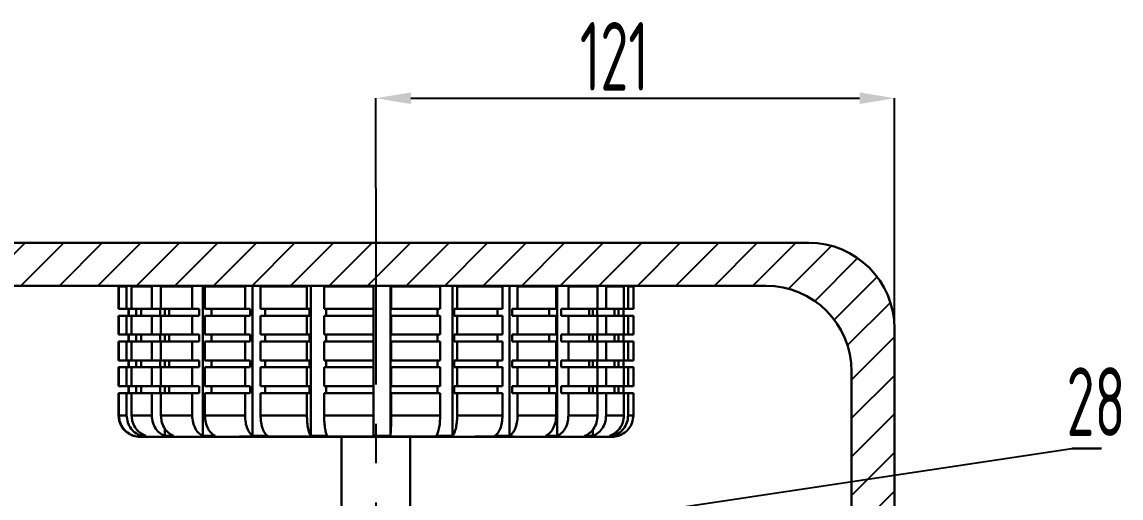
# Model space of a CAD drawing. Header units: millimetres. Extents: x 0 to 4412, y -498 to 1086.
# Drawn here: x 3940.2 to 4068.3, y 500 to 555.4 of the extents above; entities that cross this region are included whole.
import ezdxf

# ---------------------------------------------------------------- set-up
doc = ezdxf.new("R2010")
doc.units = ezdxf.units.MM
doc.header["$LTSCALE"] = 1.8
doc.header["$PDSIZE"] = -1
doc.linetypes.add('CENTERX2', pattern=[20.32, 12.7, -2.54, 2.54, -2.54])
doc.layers.add('10', color=7, linetype='Continuous')
doc.styles.add('SLDTEXTSTYLE3', font='TXT', dxfattribs={"width": 0.7})
doc.dimstyles.new('SLDDIMSTYLE0', dxfattribs={"dimtxt": 3.5, "dimasz": 4.08, "dimexe": 0, "dimexo": 0.0625, "dimgap": 0.875, "dimtad": 2, "dimlfac": 2, "dimrnd": 1e-09, "dimzin": 12, "dimdsep": 46, "dimtxsty": 'SLDTEXTSTYLE3', "dimsah": 1, "dimcen": 0.09, "dimadec": 0, "dimazin": 3, "dimtfac": 1, "dimtofl": 0, "dimtmove": 0, "dimatfit": 3, "dimfxl": 1, "dimfrac": 2, "dimtolj": 1, "dimtzin": 12, "dimarcsym": 0})
doc.dimstyles.new('SLDDIMSTYLE2', dxfattribs={"dimtxt": 0.18, "dimasz": 4.08, "dimexe": 0, "dimexo": 0.0625, "dimgap": 0, "dimtad": 0, "dimtih": 1, "dimtoh": 1, "dimdec": 0, "dimrnd": 1e-09, "dimzin": 0, "dimdsep": 46, "dimtxsty": 'Standard', "dimsah": 1, "dimcen": 0.09, "dimadec": 0, "dimazin": 0, "dimtfac": 4.08, "dimtdec": 0, "dimtofl": 0, "dimtmove": 0, "dimatfit": 3, "dimfxl": 1, "dimfrac": 2, "dimtolj": 1, "dimtzin": 0, "dimarcsym": 0})

# ---------------------------------------------------------------- blocks, each defined once
blk = doc.blocks.new('*D61')
at = {"layer": '10', "color": 0, "lineweight": -2, "transparency": 16777216}
for p, q in [((3981.46, 536.13), (3981.46, 546.56)), ((3985.54, 546.56), (4037.81, 546.56)), ((4041.89, 519.79), (4041.89, 546.56))]:
    blk.add_line(p, q, dxfattribs=at)
at = {"layer": '10', "color": 0, "transparency": 16777216}
for points in [[(3985.54, 547.24), (3985.54, 545.88), (3981.46, 546.56)], [(4037.81, 547.24), (4037.81, 545.88), (4041.89, 546.56)]]:
    blk.add_solid(points, dxfattribs=at)
at = {"layer": 'Defpoints', "color": 0, "transparency": 16777216}
for p in [(4041.89, 546.56), (3981.46, 536.07), (4041.89, 519.72)]:
    blk.add_point(p, dxfattribs=at)
at = {"layer": '10', "color": 0, "lineweight": 25, "transparency": 16777216, "insert": (4009.24, 555.43), "char_height": 3.5, "attachment_point": 2, "style": 'SLDTEXTSTYLE3'}
blk.add_mtext('\\A1;{\\Fgbenor|c134;\\H2.28571x;121}', dxfattribs=at)
blk = doc.blocks.new('SW_NOTE_0_26')
at = {"layer": '10', "color": 0}
for p, q in [((0, 0), (3.46, 0)), ((3.46, 0), (0, 0)), ((0, 0), (3.46, 0)), ((3.46, 0), (0, 0)), ((0, 0), (3.46, 0)), ((3.46, 0), (0, 0))]:
    blk.add_line(p, q, dxfattribs=at)
at = {"layer": '10', "color": 0, "insert": (2.82, 9.45), "char_height": 8, "attachment_point": 2, "style": 'SLDTEXTSTYLE3'}
blk.add_mtext('{\\Fgbenor|c134;28}', dxfattribs=at)

msp = doc.modelspace()

# ---------------------------------------------------------------- hatches: boundary and pattern name
at = {"layer": '10', "linetype": 'Continuous', "lineweight": 25}
h = msp.add_hatch(dxfattribs=at)
h.set_pattern_fill('ANSI31', color=256, style=0)
h.set_pattern_definition([(45, (3469.7558, 278.91), (-2.245064, 2.245064), [])])
edge = h.paths.add_edge_path(flags=0)
edge.add_line((3601.8856, 309.524), (4031.8856, 309.524))
edge.add_arc((4031.8856, 319.524), 10, 270, 360)
edge.add_line((4041.8856, 319.524), (4041.8856, 519.724))
edge.add_arc((4031.8856, 519.724), 10, 0, 90)
edge.add_line((4031.8856, 529.724), (3601.8856, 529.724))
edge.add_arc((3601.8856, 519.724), 10, 90, 180)
edge.add_line((3591.8856, 519.724), (3591.8856, 319.524))
edge.add_arc((3601.8856, 319.524), 10, 180, 270)
edge = h.paths.add_edge_path(flags=0)
edge.add_arc((3606.8856, 324.524), 10, 180, 270, ccw=False)
edge.add_line((3596.8856, 324.524), (3596.8856, 514.724))
edge.add_arc((3606.8856, 514.724), 10, 90, 180, ccw=False)
edge.add_line((3606.8856, 524.724), (4026.8856, 524.724))
edge.add_arc((4026.8856, 514.724), 10, 0, 90, ccw=False)
edge.add_line((4036.8856, 514.724), (4036.8856, 324.524))
edge.add_arc((4026.8856, 324.524), 10, -90, 0, ccw=False)
edge.add_line((4026.8856, 314.524), (3606.8856, 314.524))

# ---------------------------------------------------------------- linework, layer by layer
at = {"color": 7, "linetype": 'Continuous', "lineweight": 30}
for p, q in [((3601.8856, 529.724), (4031.8856, 529.724)), ((3606.8856, 524.724), (4026.8856, 524.724)), ((3951.457, 522.024), (3951.457, 524.624)), ((3951.508, 524.624), (3951.525, 524.724)), ((3952.4038, 524.624), (3951.508, 524.624)), ((3951.508, 522.024), (3951.508, 524.624)), ((3952.4161, 524.724), (3952.4038, 524.624)), ((3952.4038, 522.024), (3952.4038, 524.624)), ((3952.9868, 524.624), (3953.003, 524.724)), ((3955.3303, 524.624), (3952.9868, 524.624)), ((3952.9868, 522.024), (3952.9868, 524.624)), ((3955.3414, 524.724), (3955.3303, 524.624)), ((3955.3303, 522.024), (3955.3303, 524.624)), ((3956.4058, 524.624), (3956.4201, 524.724)), ((3960.0373, 524.624), (3956.4058, 524.624)), ((3956.4058, 522.024), (3956.4058, 524.624)), ((3960.0463, 524.724), (3960.0373, 524.624)), ((3960.0373, 522.024), (3960.0373, 524.624)), ((3961.2766, 507.2391), (3961.2766, 524.724)), ((3961.5319, 524.624), (3961.5433, 524.724)), ((3966.2039, 524.624), (3961.5319, 524.624)), ((3961.5319, 522.024), (3961.5319, 524.624)), ((3966.2103, 524.724), (3966.2039, 524.624)), ((3966.2039, 522.024), (3966.2039, 524.624)), ((3967.0812, 507.2391), (3967.0812, 524.724)), ((3968.0158, 524.624), (3968.0235, 524.724)), ((3973.4098, 524.624), (3968.0158, 524.624)), ((3968.0158, 522.024), (3968.0158, 524.624)), ((3973.4132, 524.724), (3973.4098, 524.624)), ((3973.4098, 522.024), (3973.4098, 524.624)), ((3973.8653, 507.2391), (3973.8653, 524.724)), ((3975.4155, 524.624), (3975.4191, 524.724)), ((3981.1641, 524.624), (3975.4155, 524.624)), ((3975.4155, 522.024), (3975.4155, 524.624)), ((3981.1641, 524.724), (3981.1641, 524.624)), ((3981.1641, 522.024), (3981.1641, 524.624)), ((3981.1667, 507.2391), (3981.1667, 524.724)), ((3983.138, 507.2391), (3983.138, 524.724)), ((3983.2269, 524.624), (3983.2261, 524.724)), ((3988.9382, 524.624), (3983.2269, 524.624)), ((3983.2269, 522.024), (3983.2269, 524.624)), ((3988.935, 524.724), (3988.9382, 524.624)), ((3988.9382, 522.024), (3988.9382, 524.624)), ((3990.3793, 507.2391), (3990.3793, 524.724)), ((3990.9176, 524.624), (3990.9124, 524.724)), ((3996.2025, 524.624), (3990.9176, 524.624)), ((3990.9176, 522.024), (3990.9176, 524.624)), ((3996.1961, 524.724), (3996.2025, 524.624)), ((3996.2025, 522.024), (3996.2025, 524.624)), ((3997.0125, 507.2391), (3997.0125, 524.724)), ((3997.9634, 524.624), (3997.9542, 524.724)), ((4002.4617, 524.624), (3997.9634, 524.624)), ((3997.9634, 522.024), (3997.9634, 524.624)), ((4002.4527, 524.724), (4002.4617, 524.624)), ((4002.4617, 522.024), (4002.4617, 524.624)), ((4002.5855, 507.2391), (4002.5855, 524.724)), ((4003.8843, 524.624), (4003.8717, 524.724)), ((4007.2894, 524.624), (4003.8843, 524.624)), ((4003.8843, 522.024), (4003.8843, 524.624)), ((4007.2783, 524.724), (4007.2894, 524.624)), ((4007.2894, 522.024), (4007.2894, 524.624)), ((4008.2767, 524.624), (4008.2615, 524.724)), ((4010.3566, 524.624), (4008.2767, 524.624)), ((4008.2767, 522.024), (4008.2767, 524.624)), ((4010.3442, 524.724), (4010.3566, 524.624)), ((4010.3566, 522.024), (4010.3566, 524.624)), ((4010.8413, 524.624), (4010.8246, 524.724)), ((4011.4542, 524.624), (4010.8413, 524.624)), ((4010.8413, 522.024), (4010.8413, 524.624)), ((4011.4414, 524.724), (4011.4542, 524.624)), ((4011.4542, 522.024), (4011.4542, 524.624)), ((3951.457, 522.024), (3951.508, 522.024)), ((3951.508, 522.024), (3952.4038, 522.024)), ((3952.4038, 522.024), (3952.9868, 522.024)), ((3952.6071, 522.024), (3952.6071, 521.224)), ((3952.6565, 521.224), (3952.6565, 522.024)), ((3952.9868, 522.024), (3955.3303, 522.024)), ((3953.5151, 522.024), (3953.5151, 521.224)), ((3954.0811, 521.224), (3954.0811, 522.024)), ((3955.3303, 522.024), (3956.3272, 522.024)), ((3956.3272, 522.024), (3956.3272, 521.224)), ((3956.4058, 522.024), (3960.0373, 522.024)), ((3956.8472, 521.224), (3956.8472, 522.024)), ((3957.3713, 521.224), (3957.3713, 522.024)), ((3960.0373, 522.024), (3960.8517, 522.024)), ((3960.8517, 522.024), (3960.8517, 521.224)), ((3961.5319, 522.024), (3966.2039, 522.024)), ((3962.3027, 521.224), (3962.3027, 522.024)), ((3966.2039, 522.024), (3966.7804, 522.024)), ((3966.7804, 522.024), (3966.7804, 521.224)), ((3968.0158, 522.024), (3973.4098, 522.024)), ((3968.5394, 521.224), (3968.5394, 522.024)), ((3973.4098, 522.024), (3973.7092, 522.024)), ((3973.7092, 522.024), (3973.7092, 521.224)), ((3975.4155, 522.024), (3981.1641, 522.024)), ((3975.6563, 521.224), (3975.6563, 522.024)), ((3981.1641, 522.024), (3981.1658, 522.024)), ((3981.1658, 522.024), (3981.1658, 521.224)), ((3983.1685, 521.224), (3983.1685, 522.024)), ((3983.1685, 522.024), (3983.2269, 522.024)), ((3983.2269, 522.024), (3988.9382, 522.024)), ((3988.6423, 522.024), (3988.6423, 521.224)), ((3990.5639, 521.224), (3990.5639, 522.024)), ((3990.5639, 522.024), (3990.9176, 522.024)), ((3990.9176, 522.024), (3996.2025, 522.024)), ((3995.6289, 522.024), (3995.6289, 521.224)), ((3997.3385, 521.224), (3997.3385, 522.024)), ((3997.3385, 522.024), (3997.9634, 522.024)), ((3997.9634, 522.024), (4002.4617, 522.024)), ((4001.6497, 522.024), (4001.6497, 521.224)), ((4003.0308, 521.224), (4003.0308, 522.024)), ((4003.0308, 522.024), (4003.8843, 522.024)), ((4003.8843, 522.024), (4007.2894, 522.024)), ((4006.2943, 522.024), (4006.2943, 521.224)), ((4006.7186, 521.224), (4006.7186, 522.024)), ((4007.2528, 521.224), (4007.2528, 522.024)), ((4007.2894, 522.024), (4008.2767, 522.024)), ((4008.2767, 522.024), (4010.3566, 522.024)), ((4009.2462, 522.024), (4009.2462, 521.224)), ((4009.7167, 521.224), (4009.7167, 522.024)), ((4010.3042, 522.024), (4010.3042, 521.224)), ((4010.3566, 522.024), (4010.8413, 522.024)), ((4010.8413, 522.024), (4011.4542, 522.024)), ((3951.457, 519.024), (3951.457, 521.224)), ((3951.508, 521.224), (3951.457, 521.224)), ((3951.508, 519.024), (3951.508, 521.224)), ((3951.508, 521.224), (3952.4038, 521.224)), ((3952.4038, 519.024), (3952.4038, 521.224)), ((3952.9868, 521.224), (3952.4038, 521.224)), ((3952.9868, 519.024), (3952.9868, 521.224)), ((3952.9868, 521.224), (3955.3303, 521.224)), ((3955.3303, 519.024), (3955.3303, 521.224)), ((3956.3272, 521.224), (3955.3303, 521.224)), ((3956.4058, 519.024), (3956.4058, 521.224)), ((3956.4058, 521.224), (3960.0373, 521.224)), ((3960.0373, 519.024), (3960.0373, 521.224)), ((3960.8517, 521.224), (3960.0373, 521.224)), ((3961.5319, 519.024), (3961.5319, 521.224)), ((3961.5319, 521.224), (3966.2039, 521.224)), ((3966.2039, 519.024), (3966.2039, 521.224)), ((3966.7804, 521.224), (3966.2039, 521.224)), ((3968.0158, 519.024), (3968.0158, 521.224)), ((3968.0158, 521.224), (3973.4098, 521.224)), ((3973.4098, 519.024), (3973.4098, 521.224)), ((3973.7092, 521.224), (3973.4098, 521.224)), ((3975.4155, 519.024), (3975.4155, 521.224)), ((3975.4155, 521.224), (3981.1641, 521.224)), ((3981.1641, 519.024), (3981.1641, 521.224)), ((3981.1658, 521.224), (3981.1641, 521.224)), ((3983.2269, 521.224), (3983.1685, 521.224)), ((3983.2269, 519.024), (3983.2269, 521.224)), ((3983.2269, 521.224), (3988.9382, 521.224)), ((3988.9382, 519.024), (3988.9382, 521.224)), ((3990.9176, 521.224), (3990.5639, 521.224)), ((3990.9176, 519.024), (3990.9176, 521.224)), ((3990.9176, 521.224), (3996.2025, 521.224)), ((3996.2025, 519.024), (3996.2025, 521.224)), ((3997.9634, 521.224), (3997.3385, 521.224)), ((3997.9634, 519.024), (3997.9634, 521.224)), ((3997.9634, 521.224), (4002.4617, 521.224)), ((4002.4617, 519.024), (4002.4617, 521.224)), ((4003.8843, 521.224), (4003.0308, 521.224)), ((4003.8843, 519.024), (4003.8843, 521.224)), ((4003.8843, 521.224), (4007.2894, 521.224)), ((4007.2894, 519.024), (4007.2894, 521.224)), ((4008.2767, 521.224), (4007.2894, 521.224)), ((4008.2767, 519.024), (4008.2767, 521.224)), ((4008.2767, 521.224), (4010.3566, 521.224)), ((4010.3566, 519.024), (4010.3566, 521.224)), ((4010.8413, 521.224), (4010.3566, 521.224)), ((4010.8413, 519.024), (4010.8413, 521.224)), ((4010.8413, 521.224), (4011.4542, 521.224)), ((4011.4542, 519.024), (4011.4542, 521.224)), ((3951.457, 519.024), (3951.508, 519.024)), ((3951.508, 519.024), (3952.4038, 519.024)), ((3952.4038, 519.024), (3952.9868, 519.024)), ((3952.6071, 519.024), (3952.6071, 518.224)), ((3952.6565, 518.224), (3952.6565, 519.024)), ((3952.9868, 519.024), (3955.3303, 519.024)), ((3953.5151, 519.024), (3953.5151, 518.224)), ((3954.0811, 518.224), (3954.0811, 519.024)), ((3955.3303, 519.024), (3956.3272, 519.024)), ((3956.3272, 519.024), (3956.3272, 518.224)), ((3956.4058, 519.024), (3960.0373, 519.024)), ((3956.8472, 518.224), (3956.8472, 519.024)), ((3957.3713, 518.224), (3957.3713, 519.024)), ((3960.0373, 519.024), (3960.8517, 519.024)), ((3960.8517, 519.024), (3960.8517, 518.224)), ((3961.5319, 519.024), (3966.2039, 519.024)), ((3962.3027, 518.224), (3962.3027, 519.024)), ((3966.2039, 519.024), (3966.7804, 519.024)), ((3966.7804, 519.024), (3966.7804, 518.224)), ((3968.0158, 519.024), (3973.4098, 519.024)), ((3968.5394, 518.224), (3968.5394, 519.024)), ((3973.4098, 519.024), (3973.7092, 519.024)), ((3973.7092, 519.024), (3973.7092, 518.224)), ((3975.4155, 519.024), (3981.1641, 519.024)), ((3975.6563, 518.224), (3975.6563, 519.024)), ((3981.1641, 519.024), (3981.1658, 519.024)), ((3981.1658, 519.024), (3981.1658, 518.224)), ((3983.1685, 518.224), (3983.1685, 519.024)), ((3983.1685, 519.024), (3983.2269, 519.024)), ((3983.2269, 519.024), (3988.9382, 519.024)), ((3988.6423, 519.024), (3988.6423, 518.224)), ((3990.5639, 518.224), (3990.5639, 519.024)), ((3990.5639, 519.024), (3990.9176, 519.024)), ((3990.9176, 519.024), (3996.2025, 519.024)), ((3995.6289, 519.024), (3995.6289, 518.224)), ((3997.3385, 518.224), (3997.3385, 519.024)), ((3997.3385, 519.024), (3997.9634, 519.024)), ((3997.9634, 519.024), (4002.4617, 519.024)), ((4001.6497, 519.024), (4001.6497, 518.224)), ((4003.0308, 518.224), (4003.0308, 519.024)), ((4003.0308, 519.024), (4003.8843, 519.024)), ((4003.8843, 519.024), (4007.2894, 519.024)), ((4006.2943, 519.024), (4006.2943, 518.224)), ((4006.7186, 518.224), (4006.7186, 519.024)), ((4007.2528, 518.224), (4007.2528, 519.024)), ((4007.2894, 519.024), (4008.2767, 519.024)), ((4008.2767, 519.024), (4010.3566, 519.024)), ((4009.2462, 519.024), (4009.2462, 518.224)), ((4009.7167, 518.224), (4009.7167, 519.024)), ((4010.3042, 519.024), (4010.3042, 518.224)), ((4010.3566, 519.024), (4010.8413, 519.024)), ((4010.8413, 519.024), (4011.4542, 519.024)), ((4041.8856, 519.724), (4041.8856, 319.524)), ((3951.457, 516.024), (3951.457, 518.224)), ((3951.508, 518.224), (3951.457, 518.224)), ((3951.508, 516.024), (3951.508, 518.224)), ((3951.508, 518.224), (3952.4038, 518.224)), ((3952.4038, 516.024), (3952.4038, 518.224)), ((3952.9868, 518.224), (3952.4038, 518.224)), ((3952.9868, 516.024), (3952.9868, 518.224)), ((3952.9868, 518.224), (3955.3303, 518.224)), ((3955.3303, 516.024), (3955.3303, 518.224)), ((3956.3272, 518.224), (3955.3303, 518.224)), ((3956.4058, 516.024), (3956.4058, 518.224)), ((3956.4058, 518.224), (3960.0373, 518.224)), ((3960.0373, 516.024), (3960.0373, 518.224)), ((3960.8517, 518.224), (3960.0373, 518.224)), ((3961.5319, 516.024), (3961.5319, 518.224)), ((3961.5319, 518.224), (3966.2039, 518.224)), ((3966.2039, 516.024), (3966.2039, 518.224)), ((3966.7804, 518.224), (3966.2039, 518.224)), ((3968.0158, 516.024), (3968.0158, 518.224)), ((3968.0158, 518.224), (3973.4098, 518.224)), ((3973.4098, 516.024), (3973.4098, 518.224)), ((3973.7092, 518.224), (3973.4098, 518.224)), ((3975.4155, 516.024), (3975.4155, 518.224)), ((3975.4155, 518.224), (3981.1641, 518.224)), ((3981.1641, 516.024), (3981.1641, 518.224)), ((3981.1658, 518.224), (3981.1641, 518.224)), ((3983.2269, 518.224), (3983.1685, 518.224)), ((3983.2269, 516.024), (3983.2269, 518.224)), ((3983.2269, 518.224), (3988.9382, 518.224)), ((3988.9382, 516.024), (3988.9382, 518.224)), ((3990.9176, 518.224), (3990.5639, 518.224)), ((3990.9176, 516.024), (3990.9176, 518.224)), ((3990.9176, 518.224), (3996.2025, 518.224)), ((3996.2025, 516.024), (3996.2025, 518.224)), ((3997.9634, 518.224), (3997.3385, 518.224)), ((3997.9634, 516.024), (3997.9634, 518.224)), ((3997.9634, 518.224), (4002.4617, 518.224)), ((4002.4617, 516.024), (4002.4617, 518.224)), ((4003.8843, 518.224), (4003.0308, 518.224)), ((4003.8843, 516.024), (4003.8843, 518.224)), ((4003.8843, 518.224), (4007.2894, 518.224)), ((4007.2894, 516.024), (4007.2894, 518.224)), ((4008.2767, 518.224), (4007.2894, 518.224)), ((4008.2767, 516.024), (4008.2767, 518.224)), ((4008.2767, 518.224), (4010.3566, 518.224)), ((4010.3566, 516.024), (4010.3566, 518.224)), ((4010.8413, 518.224), (4010.3566, 518.224)), ((4010.8413, 516.024), (4010.8413, 518.224)), ((4010.8413, 518.224), (4011.4542, 518.224)), ((4011.4542, 516.024), (4011.4542, 518.224)), ((3951.457, 516.024), (3951.508, 516.024)), ((3951.457, 513.024), (3951.457, 515.224)), ((3951.508, 515.224), (3951.457, 515.224)), ((3951.508, 516.024), (3952.4038, 516.024)), ((3951.508, 513.024), (3951.508, 515.224)), ((3951.508, 515.224), (3952.4038, 515.224)), ((3952.4038, 516.024), (3952.9868, 516.024)), ((3952.4038, 513.024), (3952.4038, 515.224)), ((3952.9868, 515.224), (3952.4038, 515.224)), ((3952.6071, 516.024), (3952.6071, 515.224)), ((3952.6565, 515.224), (3952.6565, 516.024)), ((3952.9868, 516.024), (3955.3303, 516.024)), ((3952.9868, 513.024), (3952.9868, 515.224)), ((3952.9868, 515.224), (3955.3303, 515.224)), ((3953.5151, 516.024), (3953.5151, 515.224)), ((3954.0811, 515.224), (3954.0811, 516.024)), ((3955.3303, 516.024), (3956.3272, 516.024)), ((3955.3303, 513.024), (3955.3303, 515.224)), ((3956.3272, 515.224), (3955.3303, 515.224)), ((3956.3272, 516.024), (3956.3272, 515.224)), ((3956.4058, 516.024), (3960.0373, 516.024)), ((3956.4058, 513.024), (3956.4058, 515.224)), ((3956.4058, 515.224), (3960.0373, 515.224)), ((3956.8472, 515.224), (3956.8472, 516.024)), ((3957.3713, 515.224), (3957.3713, 516.024)), ((3960.0373, 516.024), (3960.8517, 516.024)), ((3960.0373, 513.024), (3960.0373, 515.224)), ((3960.8517, 515.224), (3960.0373, 515.224)), ((3960.8517, 516.024), (3960.8517, 515.224)), ((3961.5319, 516.024), (3966.2039, 516.024)), ((3961.5319, 513.024), (3961.5319, 515.224)), ((3961.5319, 515.224), (3966.2039, 515.224)), ((3962.3027, 515.224), (3962.3027, 516.024)), ((3966.2039, 516.024), (3966.7804, 516.024)), ((3966.2039, 513.024), (3966.2039, 515.224)), ((3966.7804, 515.224), (3966.2039, 515.224)), ((3966.7804, 516.024), (3966.7804, 515.224)), ((3968.0158, 516.024), (3973.4098, 516.024)), ((3968.0158, 513.024), (3968.0158, 515.224)), ((3968.0158, 515.224), (3973.4098, 515.224)), ((3968.5394, 515.224), (3968.5394, 516.024)), ((3973.4098, 516.024), (3973.7092, 516.024)), ((3973.4098, 513.024), (3973.4098, 515.224)), ((3973.7092, 515.224), (3973.4098, 515.224)), ((3973.7092, 516.024), (3973.7092, 515.224)), ((3975.4155, 516.024), (3981.1641, 516.024)), ((3975.4155, 513.024), (3975.4155, 515.224)), ((3975.4155, 515.224), (3981.1641, 515.224)), ((3975.6563, 515.224), (3975.6563, 516.024)), ((3981.1641, 516.024), (3981.1658, 516.024)), ((3981.1641, 513.024), (3981.1641, 515.224)), ((3981.1658, 515.224), (3981.1641, 515.224)), ((3981.1658, 516.024), (3981.1658, 515.224)), ((3983.1685, 515.224), (3983.1685, 516.024)), ((3983.1685, 516.024), (3983.2269, 516.024)), ((3983.2269, 515.224), (3983.1685, 515.224)), ((3983.2269, 516.024), (3988.9382, 516.024)), ((3983.2269, 513.024), (3983.2269, 515.224)), ((3983.2269, 515.224), (3988.9382, 515.224)), ((3988.6423, 516.024), (3988.6423, 515.224)), ((3988.9382, 513.024), (3988.9382, 515.224)), ((3990.5639, 515.224), (3990.5639, 516.024)), ((3990.5639, 516.024), (3990.9176, 516.024)), ((3990.9176, 515.224), (3990.5639, 515.224)), ((3990.9176, 516.024), (3996.2025, 516.024)), ((3990.9176, 513.024), (3990.9176, 515.224)), ((3990.9176, 515.224), (3996.2025, 515.224)), ((3995.6289, 516.024), (3995.6289, 515.224)), ((3996.2025, 513.024), (3996.2025, 515.224)), ((3997.3385, 515.224), (3997.3385, 516.024)), ((3997.3385, 516.024), (3997.9634, 516.024)), ((3997.9634, 515.224), (3997.3385, 515.224)), ((3997.9634, 516.024), (4002.4617, 516.024)), ((3997.9634, 513.024), (3997.9634, 515.224)), ((3997.9634, 515.224), (4002.4617, 515.224)), ((4001.6497, 516.024), (4001.6497, 515.224)), ((4002.4617, 513.024), (4002.4617, 515.224)), ((4003.0308, 515.224), (4003.0308, 516.024)), ((4003.0308, 516.024), (4003.8843, 516.024)), ((4003.8843, 515.224), (4003.0308, 515.224)), ((4003.8843, 516.024), (4007.2894, 516.024)), ((4003.8843, 513.024), (4003.8843, 515.224)), ((4003.8843, 515.224), (4007.2894, 515.224)), ((4006.2943, 516.024), (4006.2943, 515.224)), ((4006.7186, 515.224), (4006.7186, 516.024)), ((4007.2528, 515.224), (4007.2528, 516.024)), ((4007.2894, 516.024), (4008.2767, 516.024)), ((4007.2894, 513.024), (4007.2894, 515.224)), ((4008.2767, 515.224), (4007.2894, 515.224)), ((4008.2767, 516.024), (4010.3566, 516.024)), ((4008.2767, 513.024), (4008.2767, 515.224)), ((4008.2767, 515.224), (4010.3566, 515.224)), ((4009.2462, 516.024), (4009.2462, 515.224)), ((4009.7167, 515.224), (4009.7167, 516.024)), ((4010.3042, 516.024), (4010.3042, 515.224)), ((4010.3566, 516.024), (4010.8413, 516.024)), ((4010.3566, 513.024), (4010.3566, 515.224)), ((4010.8413, 515.224), (4010.3566, 515.224)), ((4010.8413, 516.024), (4011.4542, 516.024)), ((4010.8413, 513.024), (4010.8413, 515.224)), ((4010.8413, 515.224), (4011.4542, 515.224)), ((4011.4542, 513.024), (4011.4542, 515.224)), ((4036.8856, 514.724), (4036.8856, 324.524)), ((3951.457, 513.024), (3951.508, 513.024)), ((3951.508, 513.024), (3952.4038, 513.024)), ((3952.4038, 513.024), (3952.9868, 513.024)), ((3952.6071, 513.024), (3952.6071, 512.224)), ((3952.6565, 512.224), (3952.6565, 513.024)), ((3952.9868, 513.024), (3955.3303, 513.024)), ((3953.5151, 513.024), (3953.5151, 512.224)), ((3954.0811, 512.224), (3954.0811, 513.024)), ((3955.3303, 513.024), (3956.3272, 513.024)), ((3956.3272, 513.024), (3956.3272, 512.224)), ((3956.4058, 513.024), (3960.0373, 513.024)), ((3956.8472, 512.224), (3956.8472, 513.024)), ((3957.3713, 512.224), (3957.3713, 513.024)), ((3960.0373, 513.024), (3960.8517, 513.024)), ((3960.8517, 513.024), (3960.8517, 512.224)), ((3961.5319, 513.024), (3966.2039, 513.024)), ((3962.3027, 512.224), (3962.3027, 513.024)), ((3966.2039, 513.024), (3966.7804, 513.024)), ((3966.7804, 513.024), (3966.7804, 512.224)), ((3968.0158, 513.024), (3973.4098, 513.024)), ((3968.5394, 512.224), (3968.5394, 513.024)), ((3973.4098, 513.024), (3973.7092, 513.024)), ((3973.7092, 513.024), (3973.7092, 512.224)), ((3975.4155, 513.024), (3981.1641, 513.024)), ((3975.6563, 512.224), (3975.6563, 513.024)), ((3981.1641, 513.024), (3981.1658, 513.024)), ((3981.1658, 513.024), (3981.1658, 512.224)), ((3983.1685, 512.224), (3983.1685, 513.024)), ((3983.1685, 513.024), (3983.2269, 513.024)), ((3983.2269, 513.024), (3988.9382, 513.024)), ((3988.6423, 513.024), (3988.6423, 512.224)), ((3990.5639, 512.224), (3990.5639, 513.024)), ((3990.5639, 513.024), (3990.9176, 513.024)), ((3990.9176, 513.024), (3996.2025, 513.024)), ((3995.6289, 513.024), (3995.6289, 512.224)), ((3997.3385, 512.224), (3997.3385, 513.024)), ((3997.3385, 513.024), (3997.9634, 513.024)), ((3997.9634, 513.024), (4002.4617, 513.024)), ((4001.6497, 513.024), (4001.6497, 512.224)), ((4003.0308, 512.224), (4003.0308, 513.024)), ((4003.0308, 513.024), (4003.8843, 513.024)), ((4003.8843, 513.024), (4007.2894, 513.024)), ((4006.2943, 513.024), (4006.2943, 512.224)), ((4006.7186, 512.224), (4006.7186, 513.024)), ((4007.2528, 512.224), (4007.2528, 513.024)), ((4007.2894, 513.024), (4008.2767, 513.024)), ((4008.2767, 513.024), (4010.3566, 513.024)), ((4009.2462, 513.024), (4009.2462, 512.224)), ((4009.7167, 512.224), (4009.7167, 513.024)), ((4010.3042, 513.024), (4010.3042, 512.224)), ((4010.3566, 513.024), (4010.8413, 513.024)), ((4010.8413, 513.024), (4011.4542, 513.024)), ((3951.457, 509.624), (3951.457, 512.224)), ((3951.508, 512.224), (3951.457, 512.224)), ((3951.508, 509.624), (3951.508, 512.224)), ((3951.508, 512.224), (3952.4038, 512.224)), ((3952.4038, 509.624), (3952.4038, 512.224)), ((3952.9868, 512.224), (3952.4038, 512.224)), ((3952.9868, 509.624), (3952.9868, 512.224)), ((3952.9868, 512.224), (3955.3303, 512.224)), ((3955.3303, 509.624), (3955.3303, 512.224)), ((3956.3272, 512.224), (3955.3303, 512.224)), ((3956.4058, 509.624), (3956.4058, 512.224)), ((3956.4058, 512.224), (3960.0373, 512.224)), ((3960.0373, 509.624), (3960.0373, 512.224)), ((3960.8517, 512.224), (3960.0373, 512.224)), ((3961.5319, 509.624), (3961.5319, 512.224)), ((3961.5319, 512.224), (3966.2039, 512.224)), ((3966.2039, 509.624), (3966.2039, 512.224)), ((3966.7804, 512.224), (3966.2039, 512.224)), ((3968.0158, 509.624), (3968.0158, 512.224)), ((3968.0158, 512.224), (3973.4098, 512.224)), ((3973.4098, 509.624), (3973.4098, 512.224)), ((3973.7092, 512.224), (3973.4098, 512.224)), ((3975.4155, 509.624), (3975.4155, 512.224)), ((3975.4155, 512.224), (3981.1641, 512.224)), ((3981.1641, 509.624), (3981.1641, 512.224)), ((3981.1658, 512.224), (3981.1641, 512.224)), ((3983.2269, 512.224), (3983.1685, 512.224)), ((3983.2269, 509.624), (3983.2269, 512.224)), ((3983.2269, 512.224), (3988.9382, 512.224)), ((3988.9382, 509.624), (3988.9382, 512.224)), ((3990.9176, 512.224), (3990.5639, 512.224)), ((3990.9176, 509.624), (3990.9176, 512.224)), ((3990.9176, 512.224), (3996.2025, 512.224)), ((3996.2025, 509.624), (3996.2025, 512.224)), ((3997.9634, 512.224), (3997.3385, 512.224)), ((3997.9634, 509.624), (3997.9634, 512.224)), ((3997.9634, 512.224), (4002.4617, 512.224)), ((4002.4617, 509.624), (4002.4617, 512.224)), ((4003.8843, 512.224), (4003.0308, 512.224)), ((4003.8843, 509.624), (4003.8843, 512.224)), ((4003.8843, 512.224), (4007.2894, 512.224)), ((4007.2894, 509.624), (4007.2894, 512.224)), ((4008.2767, 512.224), (4007.2894, 512.224)), ((4008.2767, 509.624), (4008.2767, 512.224)), ((4008.2767, 512.224), (4010.3566, 512.224)), ((4010.3566, 509.624), (4010.3566, 512.224)), ((4010.8413, 512.224), (4010.3566, 512.224)), ((4010.8413, 509.624), (4010.8413, 512.224)), ((4010.8413, 512.224), (4011.4542, 512.224)), ((4011.4542, 509.624), (4011.4542, 512.224)), ((3951.508, 509.624), (3952.4038, 509.624)), ((3952.9868, 509.624), (3955.3303, 509.624)), ((3956.4058, 509.624), (3960.0373, 509.624)), ((3961.5319, 509.624), (3966.2039, 509.624)), ((3968.0158, 509.624), (3973.4098, 509.624)), ((3975.4155, 509.624), (3981.1641, 509.624)), ((3983.2269, 509.624), (3988.9382, 509.624)), ((3990.9176, 509.624), (3996.2025, 509.624)), ((3997.9634, 509.624), (4002.4617, 509.624)), ((4003.8843, 509.624), (4007.2894, 509.624)), ((4008.2767, 509.624), (4010.3566, 509.624)), ((4010.8413, 509.624), (4011.4542, 509.624)), ((3953.2056, 507.2391), (3953.2558, 507.2391)), ((3954.0949, 507.2391), (3954.0949, 507.539)), ((3954.0949, 507.2391), (3954.6521, 507.2391)), ((3956.8472, 507.2391), (3956.8472, 508.1237)), ((3956.8472, 507.2391), (3957.875, 507.2391)), ((3961.2766, 507.2391), (3962.7049, 507.2391)), ((3967.0812, 507.2391), (3968.8126, 507.2391)), ((3973.8653, 507.2391), (3975.782, 507.2391)), ((3981.1667, 507.2391), (3983.138, 507.2391)), ((3988.4878, 507.2391), (3990.3793, 507.2391)), ((3995.3297, 507.2391), (3997.0125, 507.2391)), ((4001.2261, 507.2391), (4002.5855, 507.2391)), ((4005.7751, 507.2391), (4006.7186, 507.2391)), ((4006.7186, 507.2391), (4006.7186, 507.9627)), ((4008.6668, 507.2391), (4009.13, 507.2391)), ((4009.13, 507.2391), (4009.13, 507.4601)), ((4009.7041, 507.2391), (4009.7056, 507.2391)), ((4008.1861, 507.124), (3953.9556, 507.124)), ((3977.4556, 507.124), (3977.4556, 495.1458)), ((3985.4556, 495.1563), (3985.4556, 507.124)), ((4008.9556, 507.124), (4008.1861, 507.124))]:
    msp.add_line(p, q, dxfattribs=at)
for centre, radius, start, end in [((4031.8856, 519.724), 10, 0, 90), ((4026.8856, 514.724), 10, 0, 90), ((3953.9556, 509.624), 2.5, 252.542397, 270), ((4008.9556, 509.624), 2.5, 270, 287.457603)]:
    msp.add_arc(centre, radius, start, end, dxfattribs=at)
for points, knots in [([(3951.457, 509.624), (3951.4846, 509.3426), (3951.5397, 508.78), (3951.9716, 508.0353), (3952.551, 507.5005), (3953.0098, 507.3177), (3953.2071, 507.2391)], [0, 0, 0, 0, 0.266310437, 0.53265202, 0.79899746, 1, 1, 1, 1]), ([(3953.2558, 507.2391), (3952.996, 507.3498), (3952.4764, 507.5712), (3951.8963, 508.2066), (3951.5604, 508.9197), (3951.5237, 509.4122), (3951.508, 509.624)], [0, 0, 0, 0, 0.26632474, 0.53268396, 0.79903633, 1, 1, 1, 1]), ([(3952.4038, 509.624), (3952.4304, 509.3426), (3952.4837, 508.78), (3952.901, 508.0353), (3953.4609, 507.5005), (3953.9042, 507.3177), (3954.0949, 507.2391)], [0, 0, 0, 0, 0.266310437, 0.53265202, 0.79899746, 1, 1, 1, 1]), ([(3954.6521, 507.2391), (3954.4046, 507.3498), (3953.9096, 507.5712), (3953.3568, 508.2066), (3953.0369, 508.9197), (3953.0019, 509.4122), (3952.9868, 509.624)], [0, 0, 0, 0, 0.26632048, 0.53267969, 0.79903205, 1, 1, 1, 1]), ([(3955.3303, 509.624), (3955.3542, 509.3426), (3955.402, 508.78), (3955.7763, 508.0353), (3956.2785, 507.5005), (3956.6762, 507.3177), (3956.8472, 507.2391)], [0, 0, 0, 0, 0.26631044, 0.53265202, 0.79899746, 1, 1, 1, 1]), ([(3957.875, 507.2391), (3957.6566, 507.3498), (3957.2199, 507.5712), (3956.7323, 508.2066), (3956.45, 508.9197), (3956.4191, 509.4122), (3956.4058, 509.624)], [0, 0, 0, 0, 0.26631372, 0.53267292, 0.79902527, 1, 1, 1, 1]), ([(3960.0373, 509.624), (3960.0568, 509.3426), (3960.0959, 508.78), (3960.4017, 508.0353), (3960.812, 507.5005), (3961.1369, 507.3177), (3961.2766, 507.2391)], [0, 0, 0, 0, 0.26631044, 0.53265202, 0.79899746, 1, 1, 1, 1]), ([(3962.7049, 507.2391), (3962.5306, 507.3498), (3962.1819, 507.5712), (3961.7925, 508.2066), (3961.5672, 508.9197), (3961.5425, 509.4122), (3961.5319, 509.624)], [0, 0, 0, 0, 0.26632162, 0.53268084, 0.7990332, 1, 1, 1, 1]), ([(3966.2039, 509.624), (3966.2177, 509.3426), (3966.2453, 508.78), (3966.4618, 508.0353), (3966.7523, 507.5005), (3966.9823, 507.3177), (3967.0812, 507.2391)], [0, 0, 0, 0, 0.26631044, 0.53265202, 0.79899746, 1, 1, 1, 1]), ([(3968.8126, 507.2391), (3968.6942, 507.3498), (3968.4573, 507.5712), (3968.1928, 508.2066), (3968.0397, 508.9197), (3968.023, 509.4122), (3968.0158, 509.624)], [0, 0, 0, 0, 0.26632522, 0.53268444, 0.79903681, 1, 1, 1, 1]), ([(3973.4098, 509.624), (3973.417, 509.3426), (3973.4314, 508.78), (3973.5438, 508.0353), (3973.6946, 507.5005), (3973.814, 507.3177), (3973.8653, 507.2391)], [0, 0, 0, 0, 0.26631044, 0.53265202, 0.79899746, 1, 1, 1, 1]), ([(3975.782, 507.2391), (3975.7275, 507.3498), (3975.6186, 507.5712), (3975.497, 508.2066), (3975.4265, 508.9197), (3975.4189, 509.4122), (3975.4155, 509.624)], [0, 0, 0, 0, 0.26632614, 0.53268536, 0.79903773, 1, 1, 1, 1]), ([(3981.1641, 509.624), (3981.1642, 509.3426), (3981.1642, 508.78), (3981.1649, 508.0353), (3981.1657, 507.5005), (3981.1664, 507.3177), (3981.1667, 507.2391)], [0, 0, 0, 0, 0.26631044, 0.53265202, 0.79899746, 1, 1, 1, 1]), ([(3983.138, 507.2391), (3983.1512, 507.3498), (3983.1776, 507.5712), (3983.2072, 508.2066), (3983.2243, 508.9197), (3983.2261, 509.4122), (3983.2269, 509.624)], [0, 0, 0, 0, 0.266324743, 0.532683961, 0.799036328, 1, 1, 1, 1]), ([(3988.9382, 509.624), (3988.9312, 509.3426), (3988.917, 508.78), (3988.8058, 508.0353), (3988.6567, 507.5005), (3988.5386, 507.3177), (3988.4878, 507.2391)], [0, 0, 0, 0, 0.26631044, 0.53265202, 0.79899746, 1, 1, 1, 1]), ([(3990.3793, 507.2391), (3990.4593, 507.3498), (3990.6193, 507.5712), (3990.798, 508.2066), (3990.9014, 508.9197), (3990.9127, 509.4122), (3990.9176, 509.624)], [0, 0, 0, 0, 0.266320477, 0.532679688, 0.799032048, 1, 1, 1, 1]), ([(3996.2025, 509.624), (3996.1887, 509.3426), (3996.1612, 508.78), (3995.9458, 508.0353), (3995.6569, 507.5005), (3995.4281, 507.3177), (3995.3297, 507.2391)], [0, 0, 0, 0, 0.26631044, 0.53265202, 0.79899746, 1, 1, 1, 1]), ([(3997.0125, 507.2391), (3997.1538, 507.3498), (3997.4365, 507.5712), (3997.7521, 508.2066), (3997.9349, 508.9197), (3997.9549, 509.4122), (3997.9634, 509.624)], [0, 0, 0, 0, 0.266313719, 0.532672919, 0.799025268, 1, 1, 1, 1]), ([(4002.4617, 509.624), (4002.4422, 509.3426), (4002.4033, 508.78), (4002.0984, 508.0353), (4001.6893, 507.5005), (4001.3654, 507.3177), (4001.2261, 507.2391)], [0, 0, 0, 0, 0.266310437, 0.53265202, 0.79899746, 1, 1, 1, 1]), ([(4002.5855, 507.2391), (4002.7786, 507.3498), (4003.1646, 507.5712), (4003.5957, 508.2066), (4003.8453, 508.9197), (4003.8726, 509.4122), (4003.8843, 509.624)], [0, 0, 0, 0, 0.26632162, 0.53268084, 0.7990332, 1, 1, 1, 1]), ([(4007.2894, 509.624), (4007.2655, 509.3426), (4007.2178, 508.78), (4006.8442, 508.0353), (4006.3428, 507.5005), (4005.9458, 507.3177), (4005.7751, 507.2391)], [0, 0, 0, 0, 0.26631044, 0.53265202, 0.79899746, 1, 1, 1, 1]), ([(4006.7186, 507.2391), (4006.9502, 507.3498), (4007.4133, 507.5712), (4007.9305, 508.2066), (4008.2299, 508.9197), (4008.2626, 509.4122), (4008.2767, 509.624)], [0, 0, 0, 0, 0.26632522, 0.53268444, 0.79903681, 1, 1, 1, 1]), ([(4010.3566, 509.624), (4010.33, 509.3426), (4010.2767, 508.78), (4009.8597, 508.0353), (4009.3003, 507.5005), (4008.8573, 507.3177), (4008.6668, 507.2391)], [0, 0, 0, 0, 0.26631044, 0.53265202, 0.79899746, 1, 1, 1, 1]), ([(4009.13, 507.2391), (4009.3844, 507.3498), (4009.8931, 507.5712), (4010.4611, 508.2066), (4010.7899, 508.9197), (4010.8258, 509.4122), (4010.8413, 509.624)], [0, 0, 0, 0, 0.26632614, 0.53268536, 0.79903773, 1, 1, 1, 1]), ([(4011.4542, 509.624), (4011.4266, 509.3426), (4011.3715, 508.78), (4010.9396, 508.0353), (4010.3602, 507.5005), (4009.9015, 507.3177), (4009.7041, 507.2391)], [0, 0, 0, 0, 0.26631044, 0.53265202, 0.79899746, 1, 1, 1, 1])]:
    msp.add_open_spline(points, degree=3, knots=knots, dxfattribs=at)
at = {"layer": '10', "linetype": 'CENTERX2', "lineweight": 25}
msp.add_line((3981.4556, 536.0723), (3981.4556, 491.9469), dxfattribs=at)
at = {"layer": '10', "linetype": 'CENTERX2', "lineweight": 30}
msp.add_line((3965.5612, 507.1815), (3998.0468, 507.1815), dxfattribs=at)

# ---------------------------------------------------------------- block references
at = {"layer": '10', "lineweight": 30}
msp.add_blockref('SW_NOTE_0_26', (4062.5482, 505.7632), dxfattribs=at)

# ---------------------------------------------------------------- dimensions: what is measured, and where the dimension line sits
at = {"layer": '10', "lineweight": 25}
dim = msp.add_linear_dim(base=(4041.8856, 546.5597), p1=(3981.4556, 536.0723), p2=(4041.8856, 519.724), angle=0, text='{\\Fgbenor|c134;\\H2.28571x;121}', dimstyle='SLDDIMSTYLE0', dxfattribs=at)
dim.commit()
dim.dimension.update_dxf_attribs({"geometry": '*D61', "text_midpoint": (4009.2442, 546.5597), "dimtype": 160})

# ---------------------------------------------------------------- leaders
msp.add_leader([(3982.9138, 493.8375), (4062.5482, 505.7632)], dimstyle='SLDDIMSTYLE2', dxfattribs=at)

doc.saveas('drawing.dxf')
